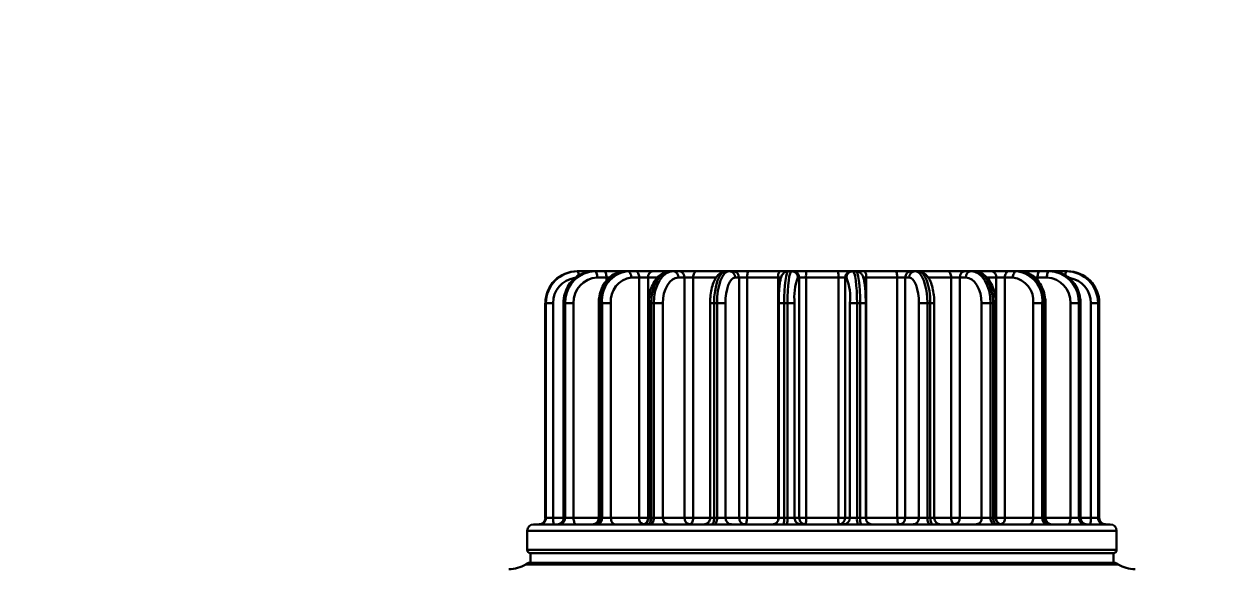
# Model space of a CAD drawing. Header units: millimetres. Extents: x 8 to 22425, y -1213 to 4973.
# Drawn here: x 9980.7 to 10166.5, y 1644.2 to 1729.3 of the extents above; entities that cross this region are included whole.
import ezdxf

# ---------------------------------------------------------------- set-up
doc = ezdxf.new("R2010")
doc.units = ezdxf.units.MM
doc.header["$PDSIZE"] = -1
doc.styles.get("Standard").update_dxf_attribs({"font": 'hyswlongfangsong.ttf'})
doc.dimstyles.new('ISO-25', dxfattribs={"dimscale": 25, "dimtxt": 3.5, "dimasz": 1.6, "dimexe": 1.25, "dimexo": 0.625, "dimtad": 1, "dimdec": 0, "dimzin": 9, "dimdsep": 46, "dimtxsty": 'Standard', "dimcen": 2.5, "dimadec": 0, "dimazin": 2, "dimtfac": 1, "dimtdec": 0, "dimtofl": 0, "dimtmove": 0, "dimatfit": 3, "dimfxl": 1, "dimarcsym": 0})

# ---------------------------------------------------------------- blocks, each defined once
blk = doc.blocks.new('*D114')
at = {"color": 0, "lineweight": -2, "transparency": 16777216}
blk.add_line((9181.12, 1544.51), (8813.51, 1622.65), dxfattribs=at)
at = {"color": 0, "transparency": 16777216}
blk.add_solid([(8814.9, 1629.17), (8812.13, 1616.13), (8774.39, 1630.97)], dxfattribs=at)
at = {"layer": 'Defpoints', "color": 0, "transparency": 16777216}
for p in [(8774.39, 1630.97), (10255.3, 1316.17)]:
    blk.add_point(p, dxfattribs=at)
at = {"color": 0, "transparency": 16777216, "insert": (9074.1, 1627.96), "char_height": 87.5, "attachment_point": 5, "rotation": 347.9993}
blk.add_mtext('R1514', dxfattribs=at)
blk = doc.blocks.new('*D149')
at = {"color": 0, "lineweight": -2, "transparency": 16777216}
blk.add_line((10202.26, 1316.17), (9502.94, 1316.17), dxfattribs=at)
blk.add_arc((10255.3, 1316.17), 721.11, 33.1786, 176.8214, dxfattribs=at)
at = {"color": 0, "transparency": 16777216}
for points in [[(10864.53, 1714.29), (10853.17, 1707.31), (10879.8, 1676.73)], [(9541.96, 1355.97), (9528.63, 1356.34), (9534.19, 1316.17)]]:
    blk.add_solid(points, dxfattribs=at)
at = {"layer": 'Defpoints', "color": 0, "transparency": 16777216}
for p in [(11566.46, 2073.17), (10380.52, 2026.33), (10750.67, 1602.17), (10217.89, 1316.17), (10255.3, 1316.17)]:
    blk.add_point(p, dxfattribs=at)
at = {"color": 0, "transparency": 16777216, "insert": (9883.55, 2002.44), "char_height": 87.5, "attachment_point": 5, "rotation": 28.4442}
blk.add_mtext('150°', dxfattribs=at)
blk = doc.blocks.new('*D151')
at = {"color": 0, "lineweight": -2, "transparency": 16777216}
for p, q in [((9297.46, 1705.83), (9688.41, 1546.78)), ((10255.3, 1253.67), (10255.3, 1378.67)), ((10192.8, 1316.17), (10317.8, 1316.17))]:
    blk.add_line(p, q, dxfattribs=at)
at = {"color": 0, "transparency": 16777216}
blk.add_solid([(9690.92, 1552.96), (9685.9, 1540.61), (9725.46, 1531.71)], dxfattribs=at)
at = {"layer": 'Defpoints', "color": 0, "transparency": 16777216}
for p in [(9725.46, 1531.71), (10255.3, 1316.17)]:
    blk.add_point(p, dxfattribs=at)
at = {"color": 0, "transparency": 16777216, "insert": (9410.76, 1723.83), "char_height": 87.5, "attachment_point": 5, "rotation": 337.8633}
blk.add_mtext('R572', dxfattribs=at)

msp = doc.modelspace()

# ---------------------------------------------------------------- linework, layer by layer
at = {"color": 161, "lineweight": 30, "true_color": 0x67adff}
for p, q in [((10067.1, 1690.67), (10067.17, 1690.67)), ((10067.17, 1690.67), (10068.72, 1690.67)), ((10068.72, 1690.67), (10069.62, 1690.67)), ((10068.81, 1690.59), (10069.65, 1690.67)), ((10069.84, 1690.67), (10069, 1690.59)), ((10069.65, 1690.67), (10069.84, 1690.67)), ((10069.84, 1690.67), (10071.29, 1690.67)), ((10070.22, 1689.67), (10071.67, 1689.67)), ((10071.29, 1690.67), (10073.85, 1690.67)), ((10071.67, 1689.67), (10071.67, 1689.16)), ((10071.67, 1689.67), (10072.13, 1689.67)), ((10073.85, 1690.67), (10074.58, 1690.67)), ((10074.63, 1690.67), (10074.93, 1690.67)), ((10074.93, 1690.67), (10076.18, 1690.67)), ((10075.54, 1689.67), (10076.79, 1689.67)), ((10076.18, 1690.67), (10078.9, 1690.67)), ((10076.79, 1689.67), (10076.79, 1652.17)), ((10076.79, 1689.67), (10078.15, 1689.67)), ((10078.15, 1652.17), (10078.15, 1689.67)), ((10078.15, 1689.67), (10079.55, 1689.67)), ((10078.9, 1690.67), (10081.66, 1690.67)), ((10081.7, 1690.67), (10082.09, 1690.67)), ((10082.09, 1690.67), (10083.05, 1690.67)), ((10082.89, 1689.67), (10083.84, 1689.67)), ((10083.05, 1690.67), (10085.75, 1690.67)), ((10083.84, 1689.67), (10083.84, 1652.17)), ((10083.84, 1689.67), (10085.19, 1689.67)), ((10085.19, 1652.17), (10085.19, 1689.67)), ((10085.19, 1689.67), (10088.74, 1689.67)), ((10085.75, 1690.67), (10090, 1690.67)), ((10090, 1690.67), (10090.37, 1690.67)), ((10090.37, 1690.67), (10090.84, 1690.67)), ((10090.84, 1690.67), (10091.43, 1690.67)), ((10091.43, 1690.67), (10093.93, 1690.67)), ((10091.76, 1689.67), (10092.36, 1689.67)), ((10092.36, 1689.67), (10092.36, 1652.17)), ((10092.36, 1689.67), (10093.61, 1689.67)), ((10093.61, 1689.67), (10098.48, 1689.67)), ((10093.61, 1652.17), (10093.61, 1689.67)), ((10093.93, 1690.67), (10098.67, 1690.67)), ((10098.48, 1689.67), (10098.48, 1652.17)), ((10098.48, 1689.67), (10098.94, 1689.67)), ((10098.67, 1690.67), (10100.07, 1690.67)), ((10100.07, 1690.67), (10100.56, 1690.67)), ((10100.56, 1690.67), (10100.77, 1690.67)), ((10100.77, 1690.67), (10102.89, 1690.67)), ((10101.55, 1689.67), (10101.76, 1689.67)), ((10101.76, 1689.67), (10101.76, 1652.17)), ((10101.76, 1689.67), (10102.82, 1689.67)), ((10102.82, 1652.17), (10102.82, 1689.67)), ((10102.82, 1689.67), (10107.86, 1689.67)), ((10102.89, 1690.67), (10107.79, 1690.67)), ((10107.79, 1690.67), (10109.91, 1690.67)), ((10107.86, 1689.67), (10108.92, 1689.67)), ((10107.86, 1689.67), (10107.86, 1652.17)), ((10108.92, 1652.17), (10108.92, 1689.67)), ((10108.92, 1689.67), (10109.13, 1689.67)), ((10109.91, 1690.67), (10110.12, 1690.67)), ((10110.12, 1690.67), (10110.61, 1690.67)), ((10110.6, 1690.67), (10112.01, 1690.67)), ((10111.74, 1689.67), (10112.2, 1689.67)), ((10112.01, 1690.67), (10116.74, 1690.67)), ((10112.2, 1652.17), (10112.2, 1689.67)), ((10112.2, 1689.67), (10117.06, 1689.67)), ((10116.74, 1690.67), (10119.24, 1690.67)), ((10117.06, 1689.67), (10117.06, 1652.17)), ((10117.06, 1689.67), (10118.31, 1689.67)), ((10118.31, 1652.17), (10118.31, 1689.67)), ((10118.31, 1689.67), (10118.92, 1689.67)), ((10119.24, 1690.67), (10119.84, 1690.67)), ((10119.84, 1690.67), (10120.3, 1690.67)), ((10120.29, 1690.67), (10120.67, 1690.67)), ((10120.67, 1690.67), (10124.91, 1690.67)), ((10121.91, 1689.67), (10125.47, 1689.67)), ((10124.91, 1690.67), (10127.61, 1690.67)), ((10125.47, 1689.67), (10125.47, 1652.17)), ((10125.47, 1689.67), (10126.82, 1689.67)), ((10126.82, 1652.17), (10126.82, 1689.67)), ((10126.82, 1689.67), (10127.78, 1689.67)), ((10127.61, 1690.67), (10128.57, 1690.67)), ((10128.57, 1690.67), (10128.97, 1690.67)), ((10129.01, 1690.67), (10131.74, 1690.67)), ((10131.11, 1689.67), (10132.5, 1689.67)), ((10131.74, 1690.67), (10134.47, 1690.67)), ((10132.5, 1689.67), (10132.5, 1652.17)), ((10132.5, 1689.67), (10133.86, 1689.67)), ((10133.86, 1652.17), (10133.86, 1689.67)), ((10133.86, 1689.67), (10135.11, 1689.67)), ((10134.47, 1690.67), (10135.72, 1690.67)), ((10135.72, 1690.67), (10136.02, 1690.67)), ((10136.08, 1690.67), (10136.78, 1690.67)), ((10136.78, 1690.67), (10139.34, 1690.67)), ((10138.52, 1689.67), (10138.96, 1689.67)), ((10138.96, 1689.67), (10140.41, 1689.67)), ((10138.96, 1689.17), (10138.96, 1689.67)), ((10139.34, 1690.67), (10140.79, 1690.67)), ((10140.79, 1690.67), (10140.98, 1690.67)), ((10141.67, 1690.58), (10140.79, 1690.67)), ((10140.95, 1690.67), (10141.89, 1690.67)), ((10141.89, 1690.67), (10143.44, 1690.67)), ((10143.44, 1690.67), (10143.64, 1690.67)), ((10062.12, 1652.17), (10062.12, 1685.67)), ((10062.12, 1685.67), (10062.14, 1685.67)), ((10062.14, 1685.67), (10062.14, 1652.17)), ((10062.14, 1685.67), (10062.21, 1685.67)), ((10062.14, 1652.17), (10062.14, 1685.67)), ((10062.14, 1685.67), (10062.14, 1685.67)), ((10062.21, 1685.67), (10063.33, 1685.67)), ((10062.21, 1685.67), (10062.21, 1652.17)), ((10063.33, 1652.17), (10063.33, 1685.67)), ((10064.96, 1685.67), (10064.96, 1652.17)), ((10064.96, 1685.67), (10065.03, 1685.67)), ((10065.03, 1685.67), (10065.22, 1685.67)), ((10065.03, 1652.17), (10065.03, 1685.67)), ((10065.22, 1685.67), (10066.53, 1685.67)), ((10065.22, 1685.67), (10065.22, 1652.17)), ((10066.53, 1652.17), (10066.53, 1685.67)), ((10070.46, 1685.67), (10070.46, 1652.17)), ((10070.46, 1685.67), (10070.66, 1685.67)), ((10070.66, 1685.67), (10070.97, 1685.67)), ((10070.66, 1652.17), (10070.66, 1685.67)), ((10070.97, 1685.67), (10072.37, 1685.67)), ((10070.97, 1685.67), (10070.97, 1652.17)), ((10072.37, 1652.17), (10072.37, 1685.67)), ((10078.26, 1685.67), (10078.26, 1652.17)), ((10078.26, 1685.67), (10078.66, 1685.67)), ((10078.66, 1685.67), (10079.05, 1685.67)), ((10078.66, 1652.17), (10078.66, 1685.67)), ((10079.05, 1685.67), (10080.46, 1685.67)), ((10079.05, 1685.67), (10079.05, 1652.17)), ((10080.46, 1652.17), (10080.46, 1685.67)), ((10087.85, 1685.67), (10087.85, 1652.17)), ((10087.85, 1685.67), (10088.46, 1685.67)), ((10088.46, 1685.67), (10088.93, 1685.67)), ((10088.46, 1652.17), (10088.46, 1685.67)), ((10088.93, 1685.67), (10090.23, 1685.67)), ((10088.93, 1685.67), (10088.93, 1652.17)), ((10090.23, 1652.17), (10090.23, 1685.67)), ((10098.55, 1685.67), (10098.55, 1652.17)), ((10098.55, 1685.67), (10099.42, 1685.67)), ((10099.42, 1685.67), (10099.92, 1685.67)), ((10099.42, 1652.17), (10099.42, 1685.67)), ((10099.92, 1685.67), (10101.04, 1685.67)), ((10099.92, 1685.67), (10099.92, 1652.17)), ((10101.04, 1652.17), (10101.04, 1685.67)), ((10109.65, 1685.67), (10110.78, 1685.67)), ((10109.65, 1685.67), (10109.65, 1652.17)), ((10110.78, 1652.17), (10110.78, 1685.67)), ((10110.78, 1685.67), (10111.27, 1685.67)), ((10111.27, 1685.67), (10111.27, 1652.17)), ((10111.27, 1685.67), (10112.14, 1685.67)), ((10112.14, 1652.17), (10112.14, 1685.67)), ((10120.45, 1685.67), (10121.76, 1685.67)), ((10120.45, 1685.67), (10120.45, 1652.17)), ((10121.76, 1652.17), (10121.76, 1685.67)), ((10121.76, 1685.67), (10122.22, 1685.67)), ((10122.22, 1685.67), (10122.22, 1652.17)), ((10122.22, 1685.67), (10122.84, 1685.67)), ((10122.84, 1652.17), (10122.84, 1685.67)), ((10130.22, 1685.67), (10131.62, 1685.67)), ((10130.22, 1685.67), (10130.22, 1652.17)), ((10131.62, 1652.17), (10131.62, 1685.67)), ((10131.62, 1685.67), (10132.02, 1685.67)), ((10132.02, 1685.67), (10132.02, 1652.17)), ((10132.02, 1685.67), (10132.41, 1685.67)), ((10132.41, 1652.17), (10132.41, 1685.67)), ((10138.28, 1685.67), (10139.69, 1685.67)), ((10138.28, 1685.67), (10138.28, 1652.17)), ((10139.69, 1652.17), (10139.69, 1685.67)), ((10139.69, 1685.67), (10139.99, 1685.67)), ((10139.99, 1685.67), (10139.99, 1652.17)), ((10139.99, 1685.67), (10140.2, 1685.67)), ((10140.2, 1652.17), (10140.2, 1685.67)), ((10144.1, 1685.67), (10145.41, 1685.67)), ((10144.1, 1685.67), (10144.1, 1652.17)), ((10145.41, 1652.17), (10145.41, 1685.67)), ((10145.41, 1685.67), (10145.6, 1685.67)), ((10145.6, 1685.67), (10145.6, 1652.17)), ((10145.6, 1685.67), (10145.68, 1685.67)), ((10145.68, 1652.17), (10145.68, 1685.67)), ((10147.28, 1685.67), (10148.4, 1685.67)), ((10147.28, 1685.67), (10147.28, 1652.17)), ((10148.4, 1652.17), (10148.4, 1685.67)), ((10148.4, 1685.67), (10148.59, 1685.67)), ((10148.59, 1652.17), (10148.59, 1685.67)), ((10062.14, 1652.17), (10062.12, 1652.17)), ((10062.21, 1652.17), (10062.14, 1652.17)), ((10062.14, 1652.17), (10062.14, 1652.17)), ((10063.33, 1652.17), (10062.21, 1652.17)), ((10064.96, 1652.17), (10063.33, 1652.17)), ((10065.03, 1652.17), (10064.96, 1652.17)), ((10065.22, 1652.17), (10065.03, 1652.17)), ((10066.53, 1652.17), (10065.22, 1652.17)), ((10070.46, 1652.17), (10066.53, 1652.17)), ((10070.66, 1652.17), (10070.46, 1652.17)), ((10070.97, 1652.17), (10070.66, 1652.17)), ((10072.37, 1652.17), (10070.97, 1652.17)), ((10076.79, 1652.17), (10072.37, 1652.17)), ((10078.15, 1652.17), (10076.79, 1652.17)), ((10078.26, 1652.17), (10078.15, 1652.17)), ((10078.66, 1652.17), (10078.26, 1652.17)), ((10079.05, 1652.17), (10078.66, 1652.17)), ((10080.46, 1652.17), (10079.05, 1652.17)), ((10083.84, 1652.17), (10080.46, 1652.17)), ((10085.19, 1652.17), (10083.84, 1652.17)), ((10087.92, 1652.17), (10085.19, 1652.17)), ((10088.46, 1652.17), (10087.85, 1652.17)), ((10088.93, 1652.17), (10088.46, 1652.17)), ((10090.23, 1652.17), (10088.93, 1652.17)), ((10092.36, 1652.17), (10090.23, 1652.17)), ((10093.61, 1652.17), (10092.36, 1652.17)), ((10098.48, 1652.17), (10093.61, 1652.17)), ((10098.56, 1652.17), (10098.48, 1652.17)), ((10099.42, 1652.17), (10098.55, 1652.17)), ((10099.92, 1652.17), (10099.42, 1652.17)), ((10101.04, 1652.17), (10099.92, 1652.17)), ((10101.76, 1652.17), (10101.04, 1652.17)), ((10102.82, 1652.17), (10101.76, 1652.17)), ((10107.86, 1652.17), (10102.82, 1652.17)), ((10108.92, 1652.17), (10107.86, 1652.17)), ((10109.65, 1652.17), (10108.92, 1652.17)), ((10110.78, 1652.17), (10109.65, 1652.17)), ((10111.27, 1652.17), (10110.78, 1652.17)), ((10112.14, 1652.17), (10111.27, 1652.17)), ((10112.2, 1652.17), (10112.14, 1652.17)), ((10117.06, 1652.17), (10112.2, 1652.17)), ((10118.31, 1652.17), (10117.06, 1652.17)), ((10120.45, 1652.17), (10118.31, 1652.17)), ((10121.76, 1652.17), (10120.45, 1652.17)), ((10122.22, 1652.17), (10121.76, 1652.17)), ((10122.84, 1652.17), (10122.22, 1652.17)), ((10125.47, 1652.17), (10122.84, 1652.17)), ((10126.82, 1652.17), (10125.47, 1652.17)), ((10130.22, 1652.17), (10126.82, 1652.17)), ((10131.62, 1652.17), (10130.22, 1652.17)), ((10132.02, 1652.17), (10131.62, 1652.17)), ((10132.41, 1652.17), (10132.02, 1652.17)), ((10133.86, 1652.17), (10132.5, 1652.17)), ((10138.28, 1652.17), (10133.86, 1652.17)), ((10139.69, 1652.17), (10138.28, 1652.17)), ((10139.99, 1652.17), (10139.69, 1652.17)), ((10140.2, 1652.17), (10139.99, 1652.17)), ((10144.1, 1652.17), (10140.2, 1652.17)), ((10145.41, 1652.17), (10144.1, 1652.17)), ((10145.6, 1652.17), (10145.41, 1652.17)), ((10145.68, 1652.17), (10145.6, 1652.17)), ((10147.28, 1652.17), (10145.68, 1652.17)), ((10148.4, 1652.17), (10147.28, 1652.17)), ((10148.59, 1652.17), (10148.4, 1652.17)), ((10059.3, 1650.17), (10151.3, 1650.17)), ((10059.3, 1647.17), (10059.3, 1650.17)), ((10060.3, 1651.17), (10150.3, 1651.17)), ((10151.3, 1647.17), (10151.3, 1650.17)), ((10151.3, 1647.17), (10059.3, 1647.17)), ((10150.8, 1646.67), (10059.8, 1646.67)), ((10059.8, 1646.67), (10059.8, 1645.17)), ((10150.8, 1646.67), (10150.8, 1645.17)), ((10059.06, 1644.92), (10151.54, 1644.92)), ((10059.52, 1645.17), (10151.08, 1645.17))]:
    msp.add_line(p, q, dxfattribs=at)
at = {"color": 161, "lineweight": 30, "true_color": 0x67adff, "flags": 128}
for points in [[(10070.22, 1689.67), (10070.22, 1689.87), (10070.2, 1690.06), (10070.16, 1690.23), (10070.11, 1690.38), (10070.05, 1690.5), (10069.99, 1690.6), (10069.92, 1690.65), (10069.84, 1690.67)], [(10071.29, 1690.67), (10071.36, 1690.65), (10071.44, 1690.6), (10071.5, 1690.5), (10071.56, 1690.38), (10071.61, 1690.23), (10071.64, 1690.06), (10071.67, 1689.87), (10071.67, 1689.67)], [(10075.54, 1689.67), (10075.53, 1689.87), (10075.5, 1690.06), (10075.44, 1690.23), (10075.36, 1690.38), (10075.27, 1690.5), (10075.17, 1690.6), (10075.05, 1690.65), (10074.93, 1690.67)], [(10076.18, 1690.67), (10076.29, 1690.65), (10076.41, 1690.6), (10076.51, 1690.5), (10076.61, 1690.38), (10076.68, 1690.23), (10076.74, 1690.06), (10076.77, 1689.87), (10076.79, 1689.67)], [(10078.66, 1685.67), (10078.71, 1686.65), (10078.89, 1687.59), (10079.17, 1688.45), (10079.55, 1689.21), (10080.01, 1689.83), (10080.53, 1690.29), (10081.1, 1690.58), (10081.7, 1690.67)], [(10082.09, 1690.67), (10081.5, 1690.58), (10080.93, 1690.29), (10080.4, 1689.83), (10079.94, 1689.21), (10079.57, 1688.45), (10079.28, 1687.59), (10079.11, 1686.65), (10079.05, 1685.67)], [(10082.89, 1689.67), (10082.41, 1689.6), (10081.96, 1689.37), (10081.54, 1689), (10081.17, 1688.5), (10080.87, 1687.89), (10080.64, 1687.2), (10080.5, 1686.45), (10080.46, 1685.67)], [(10085.75, 1690.67), (10085.64, 1690.65), (10085.54, 1690.6), (10085.44, 1690.5), (10085.36, 1690.38), (10085.29, 1690.23), (10085.24, 1690.06), (10085.2, 1689.87), (10085.19, 1689.67)], [(10088.46, 1685.67), (10088.5, 1686.65), (10088.61, 1687.59), (10088.79, 1688.45), (10089.02, 1689.21), (10089.31, 1689.83), (10089.64, 1690.29), (10090, 1690.58), (10090.37, 1690.67)], [(10090.84, 1690.67), (10090.46, 1690.58), (10090.1, 1690.29), (10089.77, 1689.83), (10089.49, 1689.21), (10089.25, 1688.45), (10089.07, 1687.59), (10088.96, 1686.65), (10088.93, 1685.67)], [(10091.76, 1689.67), (10091.46, 1689.6), (10091.18, 1689.37), (10090.91, 1689), (10090.68, 1688.5), (10090.49, 1687.89), (10090.35, 1687.2), (10090.26, 1686.45), (10090.23, 1685.67)], [(10093.93, 1690.67), (10093.87, 1690.65), (10093.81, 1690.6), (10093.75, 1690.5), (10093.7, 1690.38), (10093.66, 1690.23), (10093.63, 1690.06), (10093.61, 1689.87), (10093.61, 1689.67)], [(10099.42, 1685.67), (10099.43, 1686.65), (10099.47, 1687.59), (10099.53, 1688.45), (10099.61, 1689.21), (10099.71, 1689.83), (10099.82, 1690.29), (10099.94, 1690.58), (10100.07, 1690.67)], [(10100.56, 1690.67), (10100.44, 1690.58), (10100.32, 1690.29), (10100.2, 1689.83), (10100.11, 1689.21), (10100.02, 1688.45), (10099.96, 1687.59), (10099.93, 1686.65), (10099.92, 1685.67)], [(10110.78, 1685.67), (10110.76, 1686.65), (10110.73, 1687.59), (10110.66, 1688.45), (10110.58, 1689.21), (10110.48, 1689.83), (10110.37, 1690.29), (10110.25, 1690.58), (10110.12, 1690.67)], [(10110.61, 1690.67), (10110.74, 1690.58), (10110.86, 1690.29), (10110.98, 1689.83), (10111.08, 1689.21), (10111.16, 1688.45), (10111.22, 1687.59), (10111.26, 1686.65), (10111.27, 1685.67)], [(10116.74, 1690.67), (10116.8, 1690.65), (10116.86, 1690.6), (10116.92, 1690.5), (10116.97, 1690.38), (10117.01, 1690.23), (10117.04, 1690.06), (10117.06, 1689.87), (10117.06, 1689.67)], [(10120.45, 1685.67), (10120.42, 1686.45), (10120.33, 1687.2), (10120.19, 1687.89), (10120, 1688.5), (10119.77, 1689), (10119.5, 1689.37), (10119.22, 1689.6), (10118.92, 1689.67)], [(10121.76, 1685.67), (10121.72, 1686.65), (10121.61, 1687.59), (10121.43, 1688.45), (10121.2, 1689.21), (10120.91, 1689.83), (10120.57, 1690.29), (10120.21, 1690.58), (10119.84, 1690.67)], [(10120.3, 1690.67), (10120.68, 1690.58), (10121.04, 1690.29), (10121.37, 1689.83), (10121.66, 1689.21), (10121.9, 1688.45), (10122.07, 1687.59), (10122.18, 1686.65), (10122.22, 1685.67)], [(10124.91, 1690.67), (10125.02, 1690.65), (10125.12, 1690.6), (10125.22, 1690.5), (10125.3, 1690.38), (10125.37, 1690.23), (10125.43, 1690.06), (10125.46, 1689.87), (10125.47, 1689.67)], [(10130.22, 1685.67), (10130.17, 1686.45), (10130.03, 1687.2), (10129.81, 1687.89), (10129.5, 1688.5), (10129.13, 1689), (10128.71, 1689.37), (10128.25, 1689.6), (10127.78, 1689.67)], [(10131.62, 1685.67), (10131.56, 1686.65), (10131.39, 1687.59), (10131.11, 1688.45), (10130.73, 1689.21), (10130.26, 1689.83), (10129.74, 1690.29), (10129.17, 1690.58), (10128.57, 1690.67)], [(10128.97, 1690.67), (10129.56, 1690.58), (10130.13, 1690.29), (10130.66, 1689.83), (10131.12, 1689.21), (10131.5, 1688.45), (10131.78, 1687.59), (10131.96, 1686.65), (10132.02, 1685.67)], [(10133.86, 1689.67), (10133.87, 1689.87), (10133.91, 1690.06), (10133.97, 1690.23), (10134.04, 1690.38), (10134.13, 1690.5), (10134.24, 1690.6), (10134.35, 1690.65), (10134.47, 1690.67)], [(10135.72, 1690.67), (10135.6, 1690.65), (10135.48, 1690.6), (10135.38, 1690.5), (10135.29, 1690.38), (10135.21, 1690.23), (10135.15, 1690.06), (10135.12, 1689.87), (10135.11, 1689.67)], [(10138.96, 1689.67), (10138.96, 1689.87), (10138.99, 1690.06), (10139.02, 1690.23), (10139.07, 1690.38), (10139.13, 1690.5), (10139.19, 1690.6), (10139.26, 1690.65), (10139.34, 1690.67)], [(10140.79, 1690.67), (10140.71, 1690.65), (10140.64, 1690.6), (10140.58, 1690.5), (10140.52, 1690.38), (10140.47, 1690.23), (10140.44, 1690.06), (10140.41, 1689.87), (10140.41, 1689.67)], [(10140.98, 1690.67), (10141.88, 1690.58), (10141.89, 1690.57)], [(10066.91, 1651.17), (10066.84, 1651.19), (10066.77, 1651.25), (10066.7, 1651.34), (10066.64, 1651.47), (10066.6, 1651.62), (10066.56, 1651.79), (10066.54, 1651.98), (10066.53, 1652.17)], [(10072.98, 1651.17), (10072.86, 1651.19), (10072.75, 1651.25), (10072.64, 1651.34), (10072.55, 1651.47), (10072.47, 1651.62), (10072.42, 1651.79), (10072.38, 1651.98), (10072.37, 1652.17)], [(10078.05, 1651.17), (10078.17, 1651.19), (10078.28, 1651.25), (10078.39, 1651.34), (10078.48, 1651.47), (10078.55, 1651.62), (10078.61, 1651.79), (10078.64, 1651.98), (10078.66, 1652.17)], [(10079.05, 1652.17), (10079.04, 1651.98), (10079.01, 1651.79), (10078.95, 1651.62), (10078.88, 1651.47), (10078.78, 1651.34), (10078.68, 1651.25), (10078.56, 1651.19), (10078.45, 1651.17)], [(10084.63, 1651.17), (10084.74, 1651.19), (10084.85, 1651.25), (10084.94, 1651.34), (10085.03, 1651.47), (10085.1, 1651.62), (10085.15, 1651.79), (10085.18, 1651.98), (10085.19, 1652.17)], [(10088.08, 1651.17), (10088.16, 1651.19), (10088.23, 1651.25), (10088.29, 1651.34), (10088.35, 1651.47), (10088.4, 1651.62), (10088.44, 1651.79), (10088.46, 1651.98), (10088.46, 1652.17)], [(10088.93, 1652.17), (10088.92, 1651.98), (10088.9, 1651.79), (10088.86, 1651.62), (10088.81, 1651.47), (10088.76, 1651.34), (10088.69, 1651.25), (10088.62, 1651.19), (10088.54, 1651.17)], [(10093.28, 1651.17), (10093.35, 1651.19), (10093.41, 1651.25), (10093.46, 1651.34), (10093.51, 1651.47), (10093.55, 1651.62), (10093.58, 1651.79), (10093.6, 1651.98), (10093.61, 1652.17)], [(10112.21, 1651.8), (10112.2, 1651.98), (10112.2, 1652.17)], [(10117.39, 1651.17), (10117.33, 1651.19), (10117.27, 1651.25), (10117.21, 1651.34), (10117.16, 1651.47), (10117.12, 1651.62), (10117.09, 1651.79), (10117.07, 1651.98), (10117.06, 1652.17)], [(10122.14, 1651.17), (10122.07, 1651.19), (10121.99, 1651.25), (10121.93, 1651.34), (10121.87, 1651.47), (10121.82, 1651.62), (10121.79, 1651.79), (10121.77, 1651.98), (10121.76, 1652.17)], [(10122.22, 1652.17), (10122.23, 1651.98), (10122.25, 1651.79), (10122.28, 1651.62), (10122.33, 1651.47), (10122.39, 1651.34), (10122.46, 1651.25), (10122.53, 1651.19), (10122.6, 1651.17)], [(10126.03, 1651.17), (10125.92, 1651.19), (10125.81, 1651.25), (10125.72, 1651.34), (10125.63, 1651.47), (10125.56, 1651.62), (10125.51, 1651.79), (10125.48, 1651.98), (10125.47, 1652.17)], [(10132.23, 1651.17), (10132.11, 1651.19), (10132, 1651.25), (10131.89, 1651.34), (10131.8, 1651.47), (10131.72, 1651.62), (10131.67, 1651.79), (10131.63, 1651.98), (10131.62, 1652.17)], [(10132.02, 1652.17), (10132.03, 1651.98), (10132.06, 1651.79), (10132.12, 1651.62), (10132.19, 1651.47), (10132.29, 1651.34), (10132.39, 1651.25), (10132.51, 1651.19), (10132.62, 1651.17)], [(10138.28, 1652.17), (10138.27, 1651.98), (10138.24, 1651.79), (10138.18, 1651.62), (10138.11, 1651.47), (10138.01, 1651.34), (10137.91, 1651.25), (10137.8, 1651.19), (10137.68, 1651.17)], [(10144.1, 1652.17), (10144.1, 1651.98), (10144.07, 1651.79), (10144.04, 1651.62), (10143.99, 1651.47), (10143.93, 1651.34), (10143.87, 1651.25), (10143.8, 1651.19), (10143.72, 1651.17)]]:
    msp.add_lwpolyline(points, dxfattribs=at)
at = {"lineweight": 30}
msp.add_arc((10255.3, 1316.17), 572, 30, 330, dxfattribs=at)
at = {"color": 161, "lineweight": 30, "true_color": 0x67adff}
for centre, radius, start, end in [((10067.12, 1685.69), 4.98, 90.2514, 180.2493), ((10067.19, 1685.69), 4.98, 90.2514, 180.2493), ((10067.32, 1685.69), 3.99, 98.9804, 180.2223), ((10069.91, 1685.83), 4.88, 102.9951, 181.886), ((10070.1, 1685.83), 4.88, 103.1215, 181.8821), ((10070.38, 1685.82), 3.86, 92.3693, 182.1882), ((10066.08, 1690.11), 1.22, 352.5961, 27.3449), ((10075.21, 1686.14), 4.57, 97.363, 185.8302), ((10075.52, 1686.14), 4.57, 97.3627, 185.8305), ((10076.01, 1686.04), 3.66, 97.3627, 185.8301), ((10073.87, 1689.8), 0.869, 90.9773, 141.3536), ((10079.05, 1689.78), 0.904, 99.1056, 186.8509), ((10081.98, 1689.76), 0.915, 354.2053, 82.6935), ((10082.93, 1689.76), 0.915, 354.2063, 82.6925), ((10090.02, 1690.4), 0.276, 94.769, 140.3532), ((10090.8, 1689.71), 0.964, 357.8374, 87.6563), ((10091.39, 1689.71), 0.964, 357.837, 87.6567), ((10099.94, 1689.91), 1.48, 149.1764, 189.3635), ((10100.56, 1689.68), 0.996, 359.7607, 89.7541), ((10100.76, 1689.68), 0.996, 359.7607, 89.7549), ((10109.15, 1686.66), 8.17, 158.3379, 186.9102), ((10106.5, 1689.92), 3.69, 168.2471, 183.8681), ((10104.29, 1689.92), 3.58, 356.0146, 12.1166), ((10109.92, 1689.68), 0.996, 90.2534, 180.2482), ((10110.12, 1689.68), 0.996, 90.2529, 180.2479), ((10101.66, 1686.65), 8.05, 352.9913, 22.0031), ((10110.75, 1689.91), 1.47, 350.5608, 31.1366), ((10119.28, 1689.71), 0.964, 92.3709, 182.1879), ((10119.88, 1689.71), 0.964, 92.3713, 182.1875), ((10120.64, 1690.39), 0.28, 38.6544, 85.1661), ((10127.73, 1689.77), 0.915, 97.3651, 185.8283), ((10128.69, 1689.77), 0.915, 97.3647, 185.8287), ((10131.6, 1689.78), 0.904, 353.1841, 80.9617), ((10134.64, 1686.04), 3.66, 354.2053, 82.6946), ((10135.13, 1686.13), 4.58, 354.2055, 82.6944), ((10135.44, 1686.13), 4.58, 354.2053, 82.6945), ((10136.76, 1689.8), 0.869, 39.3367, 89.0518), ((10140.25, 1685.82), 3.86, 357.8356, 87.6582), ((10140.53, 1685.83), 4.89, 358.1515, 76.4259), ((10141.97, 1690.56), 0.139, 127.3251, 169.9567), ((10140.66, 1685.79), 4.94, 358.669, 75.6052), ((10144.94, 1690.05), 1.63, 157.3079, 182.8654), ((10143.42, 1685.69), 4.98, 359.7588, 89.7568), ((10143.62, 1685.69), 4.98, 359.7588, 89.7568), ((10143.29, 1685.69), 3.99, 359.7855, 80.708), ((10061.14, 1652.17), 1, 269.9979, 0.0012), ((10061.15, 1652.17), 0.996, 270.25, 0.2499), ((10061.21, 1652.17), 0.996, 270.2491, 0.2499), ((10065.33, 1651.93), 2.01, 172.9924, 202.0027), ((10063.96, 1652.17), 1, 269.9979, 0.0012), ((10064.07, 1652.14), 0.964, 272.3678, 2.1893), ((10064.26, 1652.14), 0.964, 272.3674, 2.1897), ((10069.46, 1652.17), 1, 269.9983, 0.0009), ((10069.75, 1652.08), 0.915, 277.36, 5.8318), ((10070.06, 1652.08), 0.915, 277.3614, 5.8303), ((10069.83, 1652.05), 1.03, 306.8006, 6.6379), ((10077.69, 1652.02), 0.915, 170.6673, 248.006), ((10077.26, 1652.17), 1, 269.9991, 0), ((10077.07, 1652.13), 1.08, 312.2579, 2.4383), ((10081.37, 1652.08), 0.915, 174.2052, 262.6963), ((10084.75, 1652.08), 0.915, 174.2042, 262.6973), ((10086.85, 1652.17), 1, 269.9983, 0.0017), ((10091.2, 1652.14), 0.964, 177.8338, 267.6607), ((10093.32, 1652.14), 0.964, 177.8338, 267.6607), ((10097.55, 1652.17), 1, 269.9991, 0), ((10093.7, 1652.16), 4.77, 355.1569, 0.1347), ((10097.39, 1651.93), 2.04, 338.3369, 6.9114), ((10097.89, 1651.93), 2.04, 338.3369, 6.9114), ((10102.03, 1652.17), 0.996, 179.7576, 269.7588), ((10102.75, 1652.17), 0.996, 179.7572, 269.7592), ((10099.14, 1651.92), 3.69, 348.2473, 3.8693), ((10111.43, 1651.92), 3.58, 176.0144, 192.117), ((10107.92, 1652.17), 0.996, 270.25, 0.2499), ((10108.66, 1652.17), 0.996, 270.25, 0.2499), ((10112.77, 1651.93), 2.01, 172.9915, 202.0019), ((10113.27, 1651.93), 2.01, 172.9924, 202.0027), ((10113.14, 1652.17), 1, 180, 270), ((10117.35, 1652.14), 0.964, 272.3683, 2.1879), ((10119.49, 1652.14), 0.964, 272.3683, 2.1879), ((10123.84, 1652.17), 1, 180, 270), ((10125.91, 1652.08), 0.915, 277.3611, 5.8317), ((10129.31, 1652.08), 0.915, 277.3611, 5.8317), ((10133.41, 1652.17), 1, 180, 270), ((10133.62, 1652.14), 1.12, 178.291, 222.1043), ((10132.95, 1652.02), 0.921, 292.8676, 9.2172), ((10140.6, 1652.08), 0.915, 174.2038, 262.6967), ((10140.92, 1652.09), 1.12, 175.7143, 229.2397), ((10140.9, 1652.08), 0.915, 174.2042, 262.6968), ((10141.2, 1652.17), 1, 180, 270), ((10146.37, 1652.14), 0.964, 177.8347, 267.6602), ((10146.56, 1652.14), 0.964, 177.8354, 267.6596), ((10146.68, 1652.17), 1, 180, 270), ((10145.25, 1651.93), 2.04, 338.3372, 6.9103), ((10149.4, 1652.17), 0.996, 179.7583, 269.7586), ((10149.59, 1652.17), 0.996, 179.7583, 269.7586), ((10060.3, 1650.17), 1, 90.0013, 179.9995), ((10150.3, 1650.17), 1, 0.0002, 89.9985), ((10059.8, 1647.17), 0.5, 179.9994, 270.0006), ((10150.8, 1647.17), 0.5, 269.9985, 0.0015), ((10056.43, 1649.17), 5, 270.0001, 301.7874), ((10061.69, 1640.68), 5, 115.8403, 121.7916), ((10148.9, 1640.68), 4.99, 58.2063, 64.161), ((10154.17, 1649.17), 5, 238.2128, 269.9999)]:
    msp.add_arc(centre, radius, start, end, dxfattribs=at)
for points, knots in [([(10068.79, 1690.57), (10068.46, 1690.49), (10067.75, 1690.31), (10066.78, 1689.69), (10065.93, 1688.81), (10065.32, 1687.73), (10065, 1686.65), (10064.97, 1685.95), (10064.96, 1685.67)], [0, 0, 0, 0, 0.153609, 0.33363, 0.514192, 0.695671, 0.878127, 1, 1, 1, 1]), ([(10074.63, 1690.67), (10074.41, 1690.66), (10073.85, 1690.63), (10072.96, 1690.31), (10072.06, 1689.69), (10071.32, 1688.82), (10070.78, 1687.74), (10070.5, 1686.66), (10070.47, 1685.96), (10070.46, 1685.67)], [0, 0, 0, 0, 0.0959838, 0.251225, 0.4068254, 0.5647741, 0.7255773, 0.8884712, 1, 1, 1, 1]), ([(10081.7, 1690.67), (10081.5, 1690.66), (10081.01, 1690.62), (10080.27, 1690.29), (10079.56, 1689.68), (10078.97, 1688.83), (10078.53, 1687.78), (10078.3, 1686.69), (10078.27, 1685.97), (10078.26, 1685.67)], [0, 0, 0, 0, 0.09971, 0.246019, 0.394462, 0.551424, 0.715806, 0.882318, 1, 1, 1, 1]), ([(10090.37, 1690.67), (10090.17, 1690.65), (10089.75, 1690.6), (10089.2, 1690.23), (10088.73, 1689.68), (10088.34, 1688.89), (10088.04, 1687.86), (10087.87, 1686.74), (10087.85, 1686), (10087.85, 1685.67)], [0, 0, 0, 0, 0.108901, 0.231869, 0.363737, 0.521936, 0.697073, 0.867204, 1, 1, 1, 1]), ([(10100.07, 1690.67), (10099.92, 1690.65), (10099.64, 1690.62), (10099.33, 1690.4), (10099.12, 1690.15), (10098.96, 1689.84), (10098.83, 1689.42), (10098.71, 1688.75), (10098.62, 1687.81), (10098.56, 1686.76), (10098.55, 1686.02), (10098.55, 1685.67)], [0, 0, 0, 0, 0.069283, 0.12685, 0.184071, 0.255153, 0.36842, 0.534907, 0.691751, 0.856343, 1, 1, 1, 1]), ([(10112.14, 1685.67), (10112.14, 1685.87), (10112.13, 1686.46), (10112.1, 1687.42), (10112.01, 1688.43), (10111.88, 1689.29), (10111.74, 1689.82), (10111.49, 1690.27), (10111.13, 1690.57), (10110.81, 1690.67), (10110.64, 1690.67), (10110.61, 1690.67)], [0, 0, 0, 0, 0.083939, 0.245157, 0.407782, 0.573908, 0.753116, 0.852112, 0.919727, 0.986599, 1, 1, 1, 1]), ([(10122.84, 1685.67), (10122.83, 1685.89), (10122.82, 1686.51), (10122.7, 1687.52), (10122.44, 1688.62), (10122.05, 1689.52), (10121.56, 1690.16), (10120.97, 1690.59), (10120.52, 1690.65), (10120.3, 1690.67)], [0, 0, 0, 0, 0.087106, 0.253608, 0.42272, 0.598028, 0.753978, 0.883107, 1, 1, 1, 1]), ([(10132.41, 1685.67), (10132.4, 1685.9), (10132.38, 1686.54), (10132.19, 1687.59), (10131.77, 1688.72), (10131.16, 1689.63), (10130.43, 1690.27), (10129.68, 1690.62), (10129.18, 1690.66), (10128.97, 1690.67)], [0, 0, 0, 0, 0.0892139, 0.2561678, 0.4252344, 0.5973129, 0.7495199, 0.8937787, 1, 1, 1, 1]), ([(10140.2, 1685.67), (10140.19, 1685.91), (10140.17, 1686.56), (10139.92, 1687.62), (10139.38, 1688.74), (10138.61, 1689.67), (10137.67, 1690.33), (10136.77, 1690.64), (10136.21, 1690.66), (10136.02, 1690.67)], [0, 0, 0, 0, 0.0910687, 0.2559431, 0.4218965, 0.5881292, 0.7532031, 0.9151612, 1, 1, 1, 1]), ([(10145.68, 1685.67), (10145.67, 1685.91), (10145.64, 1686.57), (10145.35, 1687.63), (10144.76, 1688.74), (10143.91, 1689.65), (10142.94, 1690.29), (10142.23, 1690.47), (10141.91, 1690.55)], [0, 0, 0, 0, 0.105947, 0.291732, 0.47801, 0.664042, 0.849354, 1, 1, 1, 1])]:
    msp.add_open_spline(points, degree=3, knots=knots, dxfattribs=at)

# ---------------------------------------------------------------- dimensions: what is measured, and where the dimension line sits
dim = msp.add_angular_dim_2l(base=(10380.52, 2026.33), line1=((10255.3, 1316.17), (10217.89, 1316.17)), line2=((10750.67, 1602.17), (11566.46, 2073.17)), dimstyle='ISO-25')
dim.commit()
dim.dimension.update_dxf_attribs({"geometry": '*D149', "text_midpoint": (9911.83, 1950.23), "dimtype": 162})
for mpoint, picture, middle in [((9725.46, 1531.71), '*D151', (9388.39, 1668.83)), ((8774.39, 1630.97), '*D114', (9061.76, 1569.88))]:
    dim = msp.add_radius_dim(center=(10255.3, 1316.17), mpoint=mpoint, dimstyle='ISO-25')
    dim.commit()
    dim.dimension.update_dxf_attribs({"geometry": picture, "text_midpoint": middle, "dimtype": 164})

doc.saveas('drawing.dxf')
